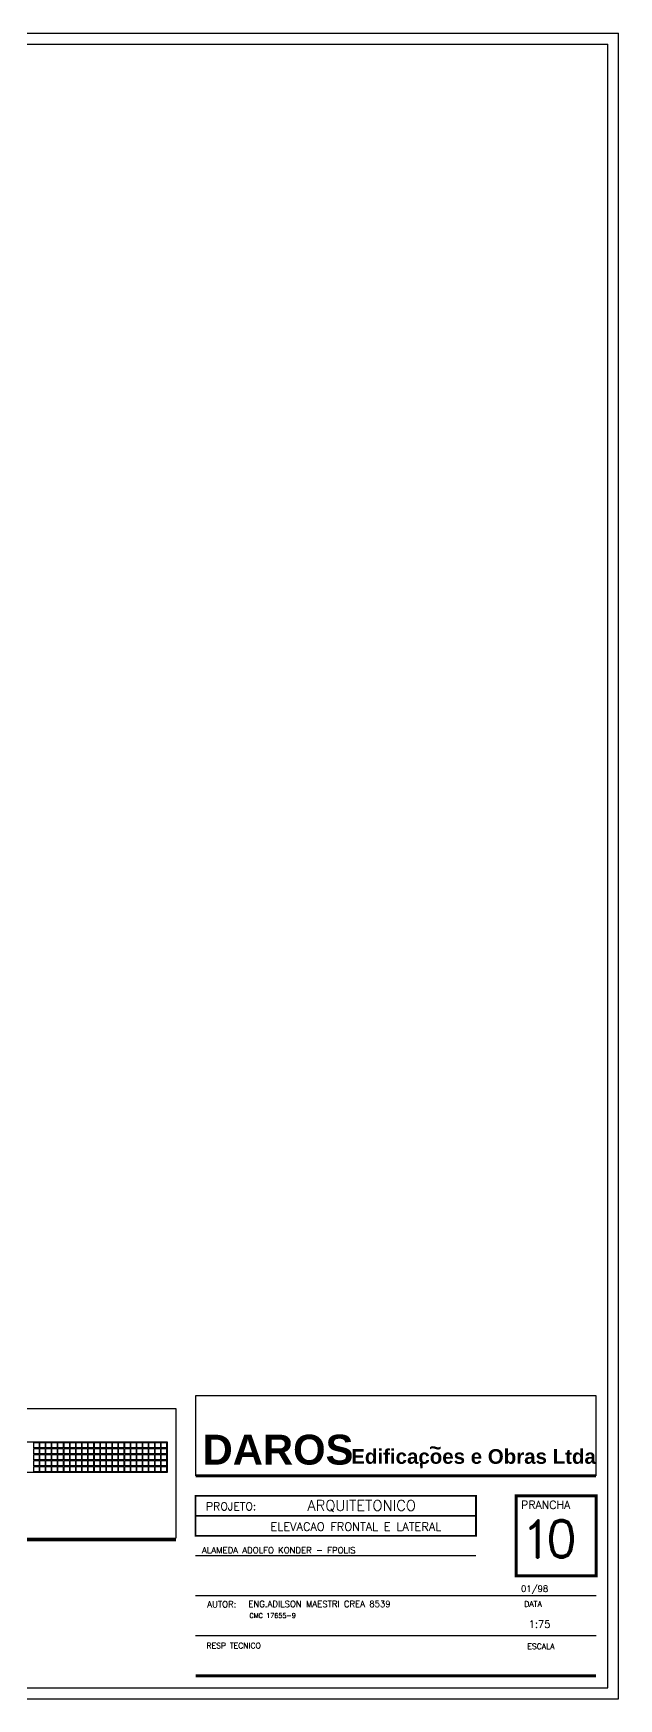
# Model space of a CAD drawing. Header units: millimetres. Extents: x 2200 to 2403, y 2380 to 2511.
# Drawn here: x 2386.68 to 2403.08, y 2464.37 to 2511.07 of the extents above; entities that cross this region are included whole.
import ezdxf

# ---------------------------------------------------------------- set-up
doc = ezdxf.new("R2010")
doc.units = ezdxf.units.MM
doc.styles.add('ROMAND', font='romand', dxfattribs={"height": 0.1})
doc.styles.add('SANSSERIFBOLD', font='sasb____.pfb', dxfattribs={"height": 0.4})

msp = doc.modelspace()

# ---------------------------------------------------------------- linework, layer by layer
at = {"color": 1}
for p, q in [((2329.24394, 2511.06758), (2403.08219, 2511.06758)), ((2403.08219, 2464.36758), (2403.08219, 2511.06758)), ((2329.24394, 2464.36758), (2403.08219, 2464.36758))]:
    msp.add_line(p, q, dxfattribs=at)
for p, q in [((2329.84394, 2510.76758), (2402.78219, 2510.76758)), ((2402.78219, 2464.66758), (2402.78219, 2510.76758)), ((2390.67783, 2472.50758), (2390.67783, 2468.86758)), ((2377.93783, 2468.86758), (2390.67783, 2468.86758)), ((2377.93783, 2468.83758), (2390.67783, 2468.83758)), ((2377.93783, 2468.80758), (2390.67783, 2468.80758)), ((2329.84394, 2464.66758), (2402.78219, 2464.66758))]:
    msp.add_line(p, q)
at = {"color": 4}
for p, q in [((2402.45108, 2472.86143), (2391.2292, 2472.86143)), ((2391.2292, 2472.86143), (2391.2292, 2470.61706)), ((2402.45108, 2470.61706), (2402.45108, 2472.86143)), ((2382.93783, 2471.56758), (2390.43234, 2471.56758)), ((2386.69308, 2471.55472), (2386.84308, 2471.55472)), ((2386.69308, 2471.40472), (2386.69308, 2471.55472)), ((2386.84308, 2471.40472), (2386.69308, 2471.40472)), ((2386.69308, 2471.38472), (2386.84308, 2471.38472)), ((2386.69308, 2471.23472), (2386.69308, 2471.38472)), ((2386.84308, 2471.55472), (2386.84308, 2471.40472)), ((2386.84308, 2471.38472), (2386.84308, 2471.23472)), ((2386.86308, 2471.55472), (2387.01308, 2471.55472)), ((2386.86308, 2471.40472), (2386.86308, 2471.55472)), ((2387.01308, 2471.40472), (2386.86308, 2471.40472)), ((2386.86308, 2471.38472), (2387.01308, 2471.38472)), ((2386.86308, 2471.23472), (2386.86308, 2471.38472)), ((2387.01308, 2471.55472), (2387.01308, 2471.40472)), ((2387.01308, 2471.38472), (2387.01308, 2471.23472)), ((2387.03308, 2471.55472), (2387.18308, 2471.55472)), ((2387.03308, 2471.40472), (2387.03308, 2471.55472)), ((2387.18308, 2471.40472), (2387.03308, 2471.40472)), ((2387.03308, 2471.38472), (2387.18308, 2471.38472)), ((2387.03308, 2471.23472), (2387.03308, 2471.38472)), ((2387.18308, 2471.55472), (2387.18308, 2471.40472)), ((2387.18308, 2471.38472), (2387.18308, 2471.23472)), ((2387.20308, 2471.55472), (2387.35308, 2471.55472)), ((2387.20308, 2471.40472), (2387.20308, 2471.55472)), ((2387.35308, 2471.40472), (2387.20308, 2471.40472)), ((2387.20308, 2471.38472), (2387.35308, 2471.38472)), ((2387.20308, 2471.23472), (2387.20308, 2471.38472)), ((2387.35308, 2471.55472), (2387.35308, 2471.40472)), ((2387.35308, 2471.38472), (2387.35308, 2471.23472)), ((2387.37308, 2471.55472), (2387.52308, 2471.55472)), ((2387.37308, 2471.40472), (2387.37308, 2471.55472)), ((2387.52308, 2471.40472), (2387.37308, 2471.40472)), ((2387.37308, 2471.38472), (2387.52308, 2471.38472)), ((2387.37308, 2471.23472), (2387.37308, 2471.38472)), ((2387.52308, 2471.55472), (2387.52308, 2471.40472)), ((2387.52308, 2471.38472), (2387.52308, 2471.23472)), ((2387.54308, 2471.55472), (2387.69308, 2471.55472)), ((2387.54308, 2471.40472), (2387.54308, 2471.55472)), ((2387.69308, 2471.40472), (2387.54308, 2471.40472)), ((2387.54308, 2471.38472), (2387.69308, 2471.38472)), ((2387.54308, 2471.23472), (2387.54308, 2471.38472)), ((2387.69308, 2471.55472), (2387.69308, 2471.40472)), ((2387.69308, 2471.38472), (2387.69308, 2471.23472)), ((2387.71308, 2471.55472), (2387.86308, 2471.55472)), ((2387.71308, 2471.40472), (2387.71308, 2471.55472)), ((2387.86308, 2471.40472), (2387.71308, 2471.40472)), ((2387.71308, 2471.38472), (2387.86308, 2471.38472)), ((2387.71308, 2471.23472), (2387.71308, 2471.38472)), ((2387.86308, 2471.55472), (2387.86308, 2471.40472)), ((2387.86308, 2471.38472), (2387.86308, 2471.23472)), ((2387.88308, 2471.55472), (2388.03308, 2471.55472)), ((2387.88308, 2471.40472), (2387.88308, 2471.55472)), ((2388.03308, 2471.40472), (2387.88308, 2471.40472)), ((2387.88308, 2471.38472), (2388.03308, 2471.38472)), ((2387.88308, 2471.23472), (2387.88308, 2471.38472)), ((2388.03308, 2471.55472), (2388.03308, 2471.40472)), ((2388.03308, 2471.38472), (2388.03308, 2471.23472)), ((2388.05308, 2471.55472), (2388.20308, 2471.55472)), ((2388.05308, 2471.40472), (2388.05308, 2471.55472)), ((2388.20308, 2471.40472), (2388.05308, 2471.40472)), ((2388.05308, 2471.38472), (2388.20308, 2471.38472)), ((2388.05308, 2471.23472), (2388.05308, 2471.38472)), ((2388.20308, 2471.55472), (2388.20308, 2471.40472)), ((2388.20308, 2471.38472), (2388.20308, 2471.23472)), ((2388.22308, 2471.55472), (2388.37308, 2471.55472)), ((2388.22308, 2471.40472), (2388.22308, 2471.55472)), ((2388.37308, 2471.40472), (2388.22308, 2471.40472)), ((2388.22308, 2471.38472), (2388.37308, 2471.38472)), ((2388.22308, 2471.23472), (2388.22308, 2471.38472)), ((2388.37308, 2471.55472), (2388.37308, 2471.40472)), ((2388.37308, 2471.38472), (2388.37308, 2471.23472)), ((2388.39308, 2471.55472), (2388.54308, 2471.55472)), ((2388.39308, 2471.40472), (2388.39308, 2471.55472)), ((2388.54308, 2471.40472), (2388.39308, 2471.40472)), ((2388.39308, 2471.38472), (2388.54308, 2471.38472)), ((2388.39308, 2471.23472), (2388.39308, 2471.38472)), ((2388.54308, 2471.55472), (2388.54308, 2471.40472)), ((2388.54308, 2471.38472), (2388.54308, 2471.23472)), ((2388.56308, 2471.55472), (2388.71308, 2471.55472)), ((2388.56308, 2471.40472), (2388.56308, 2471.55472)), ((2388.71308, 2471.40472), (2388.56308, 2471.40472)), ((2388.56308, 2471.38472), (2388.71308, 2471.38472)), ((2388.56308, 2471.23472), (2388.56308, 2471.38472)), ((2388.71308, 2471.55472), (2388.71308, 2471.40472)), ((2388.71308, 2471.38472), (2388.71308, 2471.23472)), ((2388.73308, 2471.55472), (2388.88308, 2471.55472)), ((2388.73308, 2471.40472), (2388.73308, 2471.55472)), ((2388.88308, 2471.40472), (2388.73308, 2471.40472)), ((2388.73308, 2471.38472), (2388.88308, 2471.38472)), ((2388.73308, 2471.23472), (2388.73308, 2471.38472)), ((2388.88308, 2471.55472), (2388.88308, 2471.40472)), ((2388.88308, 2471.38472), (2388.88308, 2471.23472)), ((2388.90308, 2471.55472), (2389.05308, 2471.55472)), ((2388.90308, 2471.40472), (2388.90308, 2471.55472)), ((2389.05308, 2471.40472), (2388.90308, 2471.40472)), ((2388.90308, 2471.38472), (2389.05308, 2471.38472)), ((2388.90308, 2471.23472), (2388.90308, 2471.38472)), ((2389.05308, 2471.55472), (2389.05308, 2471.40472)), ((2389.05308, 2471.38472), (2389.05308, 2471.23472)), ((2389.07308, 2471.55472), (2389.22308, 2471.55472)), ((2389.07308, 2471.40472), (2389.07308, 2471.55472)), ((2389.22308, 2471.40472), (2389.07308, 2471.40472)), ((2389.07308, 2471.38472), (2389.22308, 2471.38472)), ((2389.07308, 2471.23472), (2389.07308, 2471.38472)), ((2389.22308, 2471.55472), (2389.22308, 2471.40472)), ((2389.22308, 2471.38472), (2389.22308, 2471.23472)), ((2389.24308, 2471.55472), (2389.39308, 2471.55472)), ((2389.24308, 2471.40472), (2389.24308, 2471.55472)), ((2389.39308, 2471.40472), (2389.24308, 2471.40472)), ((2389.24308, 2471.38472), (2389.39308, 2471.38472)), ((2389.24308, 2471.23472), (2389.24308, 2471.38472)), ((2389.39308, 2471.55472), (2389.39308, 2471.40472)), ((2389.39308, 2471.38472), (2389.39308, 2471.23472)), ((2389.41308, 2471.55472), (2389.56308, 2471.55472)), ((2389.41308, 2471.40472), (2389.41308, 2471.55472)), ((2389.56308, 2471.40472), (2389.41308, 2471.40472)), ((2389.41308, 2471.38472), (2389.56308, 2471.38472)), ((2389.41308, 2471.23472), (2389.41308, 2471.38472)), ((2389.56308, 2471.55472), (2389.56308, 2471.40472)), ((2389.56308, 2471.38472), (2389.56308, 2471.23472)), ((2389.58308, 2471.55472), (2389.73308, 2471.55472)), ((2389.58308, 2471.40472), (2389.58308, 2471.55472)), ((2389.73308, 2471.40472), (2389.58308, 2471.40472)), ((2389.58308, 2471.38472), (2389.73308, 2471.38472)), ((2389.58308, 2471.23472), (2389.58308, 2471.38472)), ((2389.73308, 2471.55472), (2389.73308, 2471.40472)), ((2389.73308, 2471.38472), (2389.73308, 2471.23472)), ((2389.75308, 2471.55472), (2389.90308, 2471.55472)), ((2389.75308, 2471.40472), (2389.75308, 2471.55472)), ((2389.90308, 2471.40472), (2389.75308, 2471.40472)), ((2389.75308, 2471.38472), (2389.90308, 2471.38472)), ((2389.75308, 2471.23472), (2389.75308, 2471.38472)), ((2389.90308, 2471.55472), (2389.90308, 2471.40472)), ((2389.90308, 2471.38472), (2389.90308, 2471.23472)), ((2389.92308, 2471.55472), (2390.07308, 2471.55472)), ((2389.92308, 2471.40472), (2389.92308, 2471.55472)), ((2390.07308, 2471.40472), (2389.92308, 2471.40472)), ((2389.92308, 2471.38472), (2390.07308, 2471.38472)), ((2389.92308, 2471.23472), (2389.92308, 2471.38472)), ((2390.07308, 2471.55472), (2390.07308, 2471.40472)), ((2390.07308, 2471.38472), (2390.07308, 2471.23472)), ((2390.09308, 2471.55472), (2390.24308, 2471.55472)), ((2390.09308, 2471.40472), (2390.09308, 2471.55472)), ((2390.24308, 2471.40472), (2390.09308, 2471.40472)), ((2390.09308, 2471.38472), (2390.24308, 2471.38472)), ((2390.09308, 2471.23472), (2390.09308, 2471.38472)), ((2390.24308, 2471.55472), (2390.24308, 2471.40472)), ((2390.24308, 2471.38472), (2390.24308, 2471.23472)), ((2390.26308, 2471.55472), (2390.41308, 2471.55472)), ((2390.26308, 2471.40472), (2390.26308, 2471.55472)), ((2390.41308, 2471.40472), (2390.26308, 2471.40472)), ((2390.26308, 2471.38472), (2390.41308, 2471.38472)), ((2390.26308, 2471.23472), (2390.26308, 2471.38472)), ((2390.41308, 2471.55472), (2390.41308, 2471.40472)), ((2390.41308, 2471.38472), (2390.41308, 2471.23472)), ((2390.43234, 2471.56758), (2390.43234, 2470.70758)), ((2386.84308, 2471.23472), (2386.69308, 2471.23472)), ((2386.69308, 2471.21472), (2386.84308, 2471.21472)), ((2386.69308, 2471.06472), (2386.69308, 2471.21472)), ((2386.84308, 2471.06472), (2386.69308, 2471.06472)), ((2386.69308, 2471.04472), (2386.84308, 2471.04472)), ((2386.69308, 2470.89472), (2386.69308, 2471.04472)), ((2386.84308, 2471.21472), (2386.84308, 2471.06472)), ((2386.84308, 2471.04472), (2386.84308, 2470.89472)), ((2387.01308, 2471.23472), (2386.86308, 2471.23472)), ((2386.86308, 2471.21472), (2387.01308, 2471.21472)), ((2386.86308, 2471.06472), (2386.86308, 2471.21472)), ((2387.01308, 2471.06472), (2386.86308, 2471.06472)), ((2386.86308, 2471.04472), (2387.01308, 2471.04472)), ((2386.86308, 2470.89472), (2386.86308, 2471.04472)), ((2387.01308, 2471.21472), (2387.01308, 2471.06472)), ((2387.01308, 2471.04472), (2387.01308, 2470.89472)), ((2387.18308, 2471.23472), (2387.03308, 2471.23472)), ((2387.03308, 2471.21472), (2387.18308, 2471.21472)), ((2387.03308, 2471.06472), (2387.03308, 2471.21472)), ((2387.18308, 2471.06472), (2387.03308, 2471.06472)), ((2387.03308, 2471.04472), (2387.18308, 2471.04472)), ((2387.03308, 2470.89472), (2387.03308, 2471.04472)), ((2387.18308, 2471.21472), (2387.18308, 2471.06472)), ((2387.18308, 2471.04472), (2387.18308, 2470.89472)), ((2387.35308, 2471.23472), (2387.20308, 2471.23472)), ((2387.20308, 2471.21472), (2387.35308, 2471.21472)), ((2387.20308, 2471.06472), (2387.20308, 2471.21472)), ((2387.35308, 2471.06472), (2387.20308, 2471.06472)), ((2387.20308, 2471.04472), (2387.35308, 2471.04472)), ((2387.20308, 2470.89472), (2387.20308, 2471.04472)), ((2387.35308, 2471.21472), (2387.35308, 2471.06472)), ((2387.35308, 2471.04472), (2387.35308, 2470.89472)), ((2387.52308, 2471.23472), (2387.37308, 2471.23472)), ((2387.37308, 2471.21472), (2387.52308, 2471.21472)), ((2387.37308, 2471.06472), (2387.37308, 2471.21472)), ((2387.52308, 2471.06472), (2387.37308, 2471.06472)), ((2387.37308, 2471.04472), (2387.52308, 2471.04472)), ((2387.37308, 2470.89472), (2387.37308, 2471.04472)), ((2387.52308, 2471.21472), (2387.52308, 2471.06472)), ((2387.52308, 2471.04472), (2387.52308, 2470.89472)), ((2387.69308, 2471.23472), (2387.54308, 2471.23472)), ((2387.54308, 2471.21472), (2387.69308, 2471.21472)), ((2387.54308, 2471.06472), (2387.54308, 2471.21472)), ((2387.69308, 2471.06472), (2387.54308, 2471.06472)), ((2387.54308, 2471.04472), (2387.69308, 2471.04472)), ((2387.54308, 2470.89472), (2387.54308, 2471.04472)), ((2387.69308, 2471.21472), (2387.69308, 2471.06472)), ((2387.69308, 2471.04472), (2387.69308, 2470.89472)), ((2387.86308, 2471.23472), (2387.71308, 2471.23472)), ((2387.71308, 2471.21472), (2387.86308, 2471.21472)), ((2387.71308, 2471.06472), (2387.71308, 2471.21472)), ((2387.86308, 2471.06472), (2387.71308, 2471.06472)), ((2387.71308, 2471.04472), (2387.86308, 2471.04472)), ((2387.71308, 2470.89472), (2387.71308, 2471.04472)), ((2387.86308, 2471.21472), (2387.86308, 2471.06472)), ((2387.86308, 2471.04472), (2387.86308, 2470.89472)), ((2388.03308, 2471.23472), (2387.88308, 2471.23472)), ((2387.88308, 2471.21472), (2388.03308, 2471.21472)), ((2387.88308, 2471.06472), (2387.88308, 2471.21472)), ((2388.03308, 2471.06472), (2387.88308, 2471.06472)), ((2387.88308, 2471.04472), (2388.03308, 2471.04472)), ((2387.88308, 2470.89472), (2387.88308, 2471.04472)), ((2388.03308, 2471.21472), (2388.03308, 2471.06472)), ((2388.03308, 2471.04472), (2388.03308, 2470.89472)), ((2388.20308, 2471.23472), (2388.05308, 2471.23472)), ((2388.05308, 2471.21472), (2388.20308, 2471.21472)), ((2388.05308, 2471.06472), (2388.05308, 2471.21472)), ((2388.20308, 2471.06472), (2388.05308, 2471.06472)), ((2388.05308, 2471.04472), (2388.20308, 2471.04472)), ((2388.05308, 2470.89472), (2388.05308, 2471.04472)), ((2388.20308, 2471.21472), (2388.20308, 2471.06472)), ((2388.20308, 2471.04472), (2388.20308, 2470.89472)), ((2388.37308, 2471.23472), (2388.22308, 2471.23472)), ((2388.22308, 2471.21472), (2388.37308, 2471.21472)), ((2388.22308, 2471.06472), (2388.22308, 2471.21472)), ((2388.37308, 2471.06472), (2388.22308, 2471.06472)), ((2388.22308, 2471.04472), (2388.37308, 2471.04472)), ((2388.22308, 2470.89472), (2388.22308, 2471.04472)), ((2388.37308, 2471.21472), (2388.37308, 2471.06472)), ((2388.37308, 2471.04472), (2388.37308, 2470.89472)), ((2388.54308, 2471.23472), (2388.39308, 2471.23472)), ((2388.39308, 2471.21472), (2388.54308, 2471.21472)), ((2388.39308, 2471.06472), (2388.39308, 2471.21472)), ((2388.54308, 2471.06472), (2388.39308, 2471.06472)), ((2388.39308, 2471.04472), (2388.54308, 2471.04472)), ((2388.39308, 2470.89472), (2388.39308, 2471.04472)), ((2388.54308, 2471.21472), (2388.54308, 2471.06472)), ((2388.54308, 2471.04472), (2388.54308, 2470.89472)), ((2388.71308, 2471.23472), (2388.56308, 2471.23472)), ((2388.56308, 2471.21472), (2388.71308, 2471.21472)), ((2388.56308, 2471.06472), (2388.56308, 2471.21472)), ((2388.71308, 2471.06472), (2388.56308, 2471.06472)), ((2388.56308, 2471.04472), (2388.71308, 2471.04472)), ((2388.56308, 2470.89472), (2388.56308, 2471.04472)), ((2388.71308, 2471.21472), (2388.71308, 2471.06472)), ((2388.71308, 2471.04472), (2388.71308, 2470.89472)), ((2388.88308, 2471.23472), (2388.73308, 2471.23472)), ((2388.73308, 2471.21472), (2388.88308, 2471.21472)), ((2388.73308, 2471.06472), (2388.73308, 2471.21472)), ((2388.88308, 2471.06472), (2388.73308, 2471.06472)), ((2388.73308, 2471.04472), (2388.88308, 2471.04472)), ((2388.73308, 2470.89472), (2388.73308, 2471.04472)), ((2388.88308, 2471.21472), (2388.88308, 2471.06472)), ((2388.88308, 2471.04472), (2388.88308, 2470.89472)), ((2389.05308, 2471.23472), (2388.90308, 2471.23472)), ((2388.90308, 2471.21472), (2389.05308, 2471.21472)), ((2388.90308, 2471.06472), (2388.90308, 2471.21472)), ((2389.05308, 2471.06472), (2388.90308, 2471.06472)), ((2388.90308, 2471.04472), (2389.05308, 2471.04472)), ((2388.90308, 2470.89472), (2388.90308, 2471.04472)), ((2389.05308, 2471.21472), (2389.05308, 2471.06472)), ((2389.05308, 2471.04472), (2389.05308, 2470.89472)), ((2389.22308, 2471.23472), (2389.07308, 2471.23472)), ((2389.07308, 2471.21472), (2389.22308, 2471.21472)), ((2389.07308, 2471.06472), (2389.07308, 2471.21472)), ((2389.22308, 2471.06472), (2389.07308, 2471.06472)), ((2389.07308, 2471.04472), (2389.22308, 2471.04472)), ((2389.07308, 2470.89472), (2389.07308, 2471.04472)), ((2389.22308, 2471.21472), (2389.22308, 2471.06472)), ((2389.22308, 2471.04472), (2389.22308, 2470.89472)), ((2389.39308, 2471.23472), (2389.24308, 2471.23472)), ((2389.24308, 2471.21472), (2389.39308, 2471.21472)), ((2389.24308, 2471.06472), (2389.24308, 2471.21472)), ((2389.39308, 2471.06472), (2389.24308, 2471.06472)), ((2389.24308, 2471.04472), (2389.39308, 2471.04472)), ((2389.24308, 2470.89472), (2389.24308, 2471.04472)), ((2389.39308, 2471.21472), (2389.39308, 2471.06472)), ((2389.39308, 2471.04472), (2389.39308, 2470.89472)), ((2389.56308, 2471.23472), (2389.41308, 2471.23472)), ((2389.41308, 2471.21472), (2389.56308, 2471.21472)), ((2389.41308, 2471.06472), (2389.41308, 2471.21472)), ((2389.56308, 2471.06472), (2389.41308, 2471.06472)), ((2389.41308, 2471.04472), (2389.56308, 2471.04472)), ((2389.41308, 2470.89472), (2389.41308, 2471.04472)), ((2389.56308, 2471.21472), (2389.56308, 2471.06472)), ((2389.56308, 2471.04472), (2389.56308, 2470.89472)), ((2389.73308, 2471.23472), (2389.58308, 2471.23472)), ((2389.58308, 2471.21472), (2389.73308, 2471.21472)), ((2389.58308, 2471.06472), (2389.58308, 2471.21472)), ((2389.73308, 2471.06472), (2389.58308, 2471.06472)), ((2389.58308, 2471.04472), (2389.73308, 2471.04472)), ((2389.58308, 2470.89472), (2389.58308, 2471.04472)), ((2389.73308, 2471.21472), (2389.73308, 2471.06472)), ((2389.73308, 2471.04472), (2389.73308, 2470.89472)), ((2389.90308, 2471.23472), (2389.75308, 2471.23472)), ((2389.75308, 2471.21472), (2389.90308, 2471.21472)), ((2389.75308, 2471.06472), (2389.75308, 2471.21472)), ((2389.90308, 2471.06472), (2389.75308, 2471.06472)), ((2389.75308, 2471.04472), (2389.90308, 2471.04472)), ((2389.75308, 2470.89472), (2389.75308, 2471.04472)), ((2389.90308, 2471.21472), (2389.90308, 2471.06472)), ((2389.90308, 2471.04472), (2389.90308, 2470.89472)), ((2390.07308, 2471.23472), (2389.92308, 2471.23472)), ((2389.92308, 2471.21472), (2390.07308, 2471.21472)), ((2389.92308, 2471.06472), (2389.92308, 2471.21472)), ((2390.07308, 2471.06472), (2389.92308, 2471.06472)), ((2389.92308, 2471.04472), (2390.07308, 2471.04472)), ((2389.92308, 2470.89472), (2389.92308, 2471.04472)), ((2390.07308, 2471.21472), (2390.07308, 2471.06472)), ((2390.07308, 2471.04472), (2390.07308, 2470.89472)), ((2390.24308, 2471.23472), (2390.09308, 2471.23472)), ((2390.09308, 2471.21472), (2390.24308, 2471.21472)), ((2390.09308, 2471.06472), (2390.09308, 2471.21472)), ((2390.24308, 2471.06472), (2390.09308, 2471.06472)), ((2390.09308, 2471.04472), (2390.24308, 2471.04472)), ((2390.09308, 2470.89472), (2390.09308, 2471.04472)), ((2390.24308, 2471.21472), (2390.24308, 2471.06472)), ((2390.24308, 2471.04472), (2390.24308, 2470.89472)), ((2390.41308, 2471.23472), (2390.26308, 2471.23472)), ((2390.26308, 2471.21472), (2390.41308, 2471.21472)), ((2390.26308, 2471.06472), (2390.26308, 2471.21472)), ((2390.41308, 2471.06472), (2390.26308, 2471.06472)), ((2390.26308, 2471.04472), (2390.41308, 2471.04472)), ((2390.26308, 2470.89472), (2390.26308, 2471.04472)), ((2390.41308, 2471.21472), (2390.41308, 2471.06472)), ((2390.41308, 2471.04472), (2390.41308, 2470.89472)), ((2390.43234, 2470.70758), (2382.93783, 2470.70758)), ((2386.84308, 2470.89472), (2386.69308, 2470.89472)), ((2386.69308, 2470.87472), (2386.84308, 2470.87472)), ((2386.69308, 2470.72472), (2386.69308, 2470.87472)), ((2386.84308, 2470.72472), (2386.69308, 2470.72472)), ((2386.84308, 2470.87472), (2386.84308, 2470.72472)), ((2387.01308, 2470.89472), (2386.86308, 2470.89472)), ((2386.86308, 2470.87472), (2387.01308, 2470.87472)), ((2386.86308, 2470.72472), (2386.86308, 2470.87472)), ((2387.01308, 2470.72472), (2386.86308, 2470.72472)), ((2387.01308, 2470.87472), (2387.01308, 2470.72472)), ((2387.18308, 2470.89472), (2387.03308, 2470.89472)), ((2387.03308, 2470.87472), (2387.18308, 2470.87472)), ((2387.03308, 2470.72472), (2387.03308, 2470.87472)), ((2387.18308, 2470.72472), (2387.03308, 2470.72472)), ((2387.18308, 2470.87472), (2387.18308, 2470.72472)), ((2387.35308, 2470.89472), (2387.20308, 2470.89472)), ((2387.20308, 2470.87472), (2387.35308, 2470.87472)), ((2387.20308, 2470.72472), (2387.20308, 2470.87472)), ((2387.35308, 2470.72472), (2387.20308, 2470.72472)), ((2387.35308, 2470.87472), (2387.35308, 2470.72472)), ((2387.52308, 2470.89472), (2387.37308, 2470.89472)), ((2387.37308, 2470.87472), (2387.52308, 2470.87472)), ((2387.37308, 2470.72472), (2387.37308, 2470.87472)), ((2387.52308, 2470.72472), (2387.37308, 2470.72472)), ((2387.52308, 2470.87472), (2387.52308, 2470.72472)), ((2387.69308, 2470.89472), (2387.54308, 2470.89472)), ((2387.54308, 2470.87472), (2387.69308, 2470.87472)), ((2387.54308, 2470.72472), (2387.54308, 2470.87472)), ((2387.69308, 2470.72472), (2387.54308, 2470.72472)), ((2387.69308, 2470.87472), (2387.69308, 2470.72472)), ((2387.86308, 2470.89472), (2387.71308, 2470.89472)), ((2387.71308, 2470.87472), (2387.86308, 2470.87472)), ((2387.71308, 2470.72472), (2387.71308, 2470.87472)), ((2387.86308, 2470.72472), (2387.71308, 2470.72472)), ((2387.86308, 2470.87472), (2387.86308, 2470.72472)), ((2388.03308, 2470.89472), (2387.88308, 2470.89472)), ((2387.88308, 2470.87472), (2388.03308, 2470.87472)), ((2387.88308, 2470.72472), (2387.88308, 2470.87472)), ((2388.03308, 2470.72472), (2387.88308, 2470.72472)), ((2388.03308, 2470.87472), (2388.03308, 2470.72472)), ((2388.20308, 2470.89472), (2388.05308, 2470.89472)), ((2388.05308, 2470.87472), (2388.20308, 2470.87472)), ((2388.05308, 2470.72472), (2388.05308, 2470.87472)), ((2388.20308, 2470.72472), (2388.05308, 2470.72472)), ((2388.20308, 2470.87472), (2388.20308, 2470.72472)), ((2388.37308, 2470.89472), (2388.22308, 2470.89472)), ((2388.22308, 2470.87472), (2388.37308, 2470.87472)), ((2388.22308, 2470.72472), (2388.22308, 2470.87472)), ((2388.37308, 2470.72472), (2388.22308, 2470.72472)), ((2388.37308, 2470.87472), (2388.37308, 2470.72472)), ((2388.54308, 2470.89472), (2388.39308, 2470.89472)), ((2388.39308, 2470.87472), (2388.54308, 2470.87472)), ((2388.39308, 2470.72472), (2388.39308, 2470.87472)), ((2388.54308, 2470.72472), (2388.39308, 2470.72472)), ((2388.54308, 2470.87472), (2388.54308, 2470.72472)), ((2388.71308, 2470.89472), (2388.56308, 2470.89472)), ((2388.56308, 2470.87472), (2388.71308, 2470.87472)), ((2388.56308, 2470.72472), (2388.56308, 2470.87472)), ((2388.71308, 2470.72472), (2388.56308, 2470.72472)), ((2388.71308, 2470.87472), (2388.71308, 2470.72472)), ((2388.88308, 2470.89472), (2388.73308, 2470.89472)), ((2388.73308, 2470.87472), (2388.88308, 2470.87472)), ((2388.73308, 2470.72472), (2388.73308, 2470.87472)), ((2388.88308, 2470.72472), (2388.73308, 2470.72472)), ((2388.88308, 2470.87472), (2388.88308, 2470.72472)), ((2389.05308, 2470.89472), (2388.90308, 2470.89472)), ((2388.90308, 2470.87472), (2389.05308, 2470.87472)), ((2388.90308, 2470.72472), (2388.90308, 2470.87472)), ((2389.05308, 2470.72472), (2388.90308, 2470.72472)), ((2389.05308, 2470.87472), (2389.05308, 2470.72472)), ((2389.22308, 2470.89472), (2389.07308, 2470.89472)), ((2389.07308, 2470.87472), (2389.22308, 2470.87472)), ((2389.07308, 2470.72472), (2389.07308, 2470.87472)), ((2389.22308, 2470.72472), (2389.07308, 2470.72472)), ((2389.22308, 2470.87472), (2389.22308, 2470.72472)), ((2389.39308, 2470.89472), (2389.24308, 2470.89472)), ((2389.24308, 2470.87472), (2389.39308, 2470.87472)), ((2389.24308, 2470.72472), (2389.24308, 2470.87472)), ((2389.39308, 2470.72472), (2389.24308, 2470.72472)), ((2389.39308, 2470.87472), (2389.39308, 2470.72472)), ((2389.56308, 2470.89472), (2389.41308, 2470.89472)), ((2389.41308, 2470.87472), (2389.56308, 2470.87472)), ((2389.41308, 2470.72472), (2389.41308, 2470.87472)), ((2389.56308, 2470.72472), (2389.41308, 2470.72472)), ((2389.56308, 2470.87472), (2389.56308, 2470.72472)), ((2389.73308, 2470.89472), (2389.58308, 2470.89472)), ((2389.58308, 2470.87472), (2389.73308, 2470.87472)), ((2389.58308, 2470.72472), (2389.58308, 2470.87472)), ((2389.73308, 2470.72472), (2389.58308, 2470.72472)), ((2389.73308, 2470.87472), (2389.73308, 2470.72472)), ((2389.90308, 2470.89472), (2389.75308, 2470.89472)), ((2389.75308, 2470.87472), (2389.90308, 2470.87472)), ((2389.75308, 2470.72472), (2389.75308, 2470.87472)), ((2389.90308, 2470.72472), (2389.75308, 2470.72472)), ((2389.90308, 2470.87472), (2389.90308, 2470.72472)), ((2390.07308, 2470.89472), (2389.92308, 2470.89472)), ((2389.92308, 2470.87472), (2390.07308, 2470.87472)), ((2389.92308, 2470.72472), (2389.92308, 2470.87472)), ((2390.07308, 2470.72472), (2389.92308, 2470.72472)), ((2390.07308, 2470.87472), (2390.07308, 2470.72472)), ((2390.24308, 2470.89472), (2390.09308, 2470.89472)), ((2390.09308, 2470.87472), (2390.24308, 2470.87472)), ((2390.09308, 2470.72472), (2390.09308, 2470.87472)), ((2390.24308, 2470.72472), (2390.09308, 2470.72472)), ((2390.24308, 2470.87472), (2390.24308, 2470.72472)), ((2390.41308, 2470.89472), (2390.26308, 2470.89472)), ((2390.26308, 2470.87472), (2390.41308, 2470.87472)), ((2390.26308, 2470.72472), (2390.26308, 2470.87472)), ((2390.41308, 2470.72472), (2390.26308, 2470.72472)), ((2390.41308, 2470.87472), (2390.41308, 2470.72472)), ((2399.08452, 2468.37268), (2391.2292, 2468.37268)), ((2402.45108, 2467.2505), (2391.2292, 2467.2505)), ((2402.45108, 2466.12831), (2391.2292, 2466.12831))]:
    msp.add_line(p, q, dxfattribs=at)
at = {"color": 7}
msp.add_line((2377.73783, 2472.50758), (2390.67783, 2472.50758), dxfattribs=at)
for points, const_width in [([(2402.45108, 2470.61706), (2391.2292, 2470.61706)], 0.08313), ([(2399.08452, 2469.49487), (2391.2292, 2469.49487)], 0.04988), ([(2391.2292, 2465.00612), (2402.45108, 2465.00612)], 0.08313)]:
    msp.add_lwpolyline(points, dxfattribs=dict(const_width=const_width))
for points, const_width in [([(2399.08452, 2468.93378), (2391.2292, 2468.93378), (2391.2292, 2470.05597), (2399.08452, 2470.05597)], 0.04988), ([(2402.45108, 2470.05597), (2402.45108, 2467.81159), (2400.2067, 2467.81159), (2400.2067, 2470.05597)], 0.08313)]:
    msp.add_lwpolyline(points, close=True, dxfattribs=dict(const_width=const_width))

# ---------------------------------------------------------------- texts
at = {"color": 1}
for s, height, style, p in [('DAROS ', 0.8379, 'SANSSERIFBOLD', (2391.42519, 2470.93203)), ('Edificacoes e Obras Ltda', 0.410571, 'SANSSERIFBOLD', (2395.59048, 2470.9544)), ('~', 0.41563, 'SANSSERIFBOLD', (2397.77782, 2471.20151)), ("'", 0.41563, 'SANSSERIFBOLD', (2397.48549, 2470.5628)), ('PROJETO:', 0.224438, 'ROMAND', (2391.51763, 2469.64842)), ('ARQUITETONICO', 0.29925, 'ROMAND', (2394.36298, 2469.63559)), ('PRANCHA', 0.224438, 'ROMAND', (2400.34954, 2469.69085)), ('ELEVACAO FRONTAL E LATERAL', 0.2331276, 'ROMAND', (2393.32741, 2469.0768)), ('1', 1.064, 'ROMAND', (2400.33512, 2468.31887)), ('0', 1.064, 'ROMAND', (2401.02403, 2468.31887)), ('ALAMEDA ADOLFO KONDER - FPOLIS', 0.1745625, 'ROMAND', (2391.40827, 2468.44372)), ('01/98', 0.174563, 'ROMAND', (2400.34571, 2467.36355)), ('AUTOR:', 0.174563, 'ROMAND', (2391.55522, 2466.92881)), ('ENG.ADILSON MAESTRI CREA 8539      ', 0.1745625, 'ROMAND', (2392.70583, 2466.93823)), ('CMC 17655-9', 0.133, 'ROMAND', (2392.73812, 2466.63124)), ('DATA', 0.157106, 'ROMAND', (2400.43807, 2466.94423)), ('1:75', 0.203987, 'ROMAND', (2400.55819, 2466.35465)), ('RESP TECNICO', 0.1571063, 'ROMAND', (2391.53558, 2465.77873)), ('ESCALA', 0.157106, 'ROMAND', (2400.52407, 2465.75624))]:
    msp.add_text(s, height=height, dxfattribs=dict(at, style=style)).set_placement(p)

doc.saveas('drawing.dxf')
